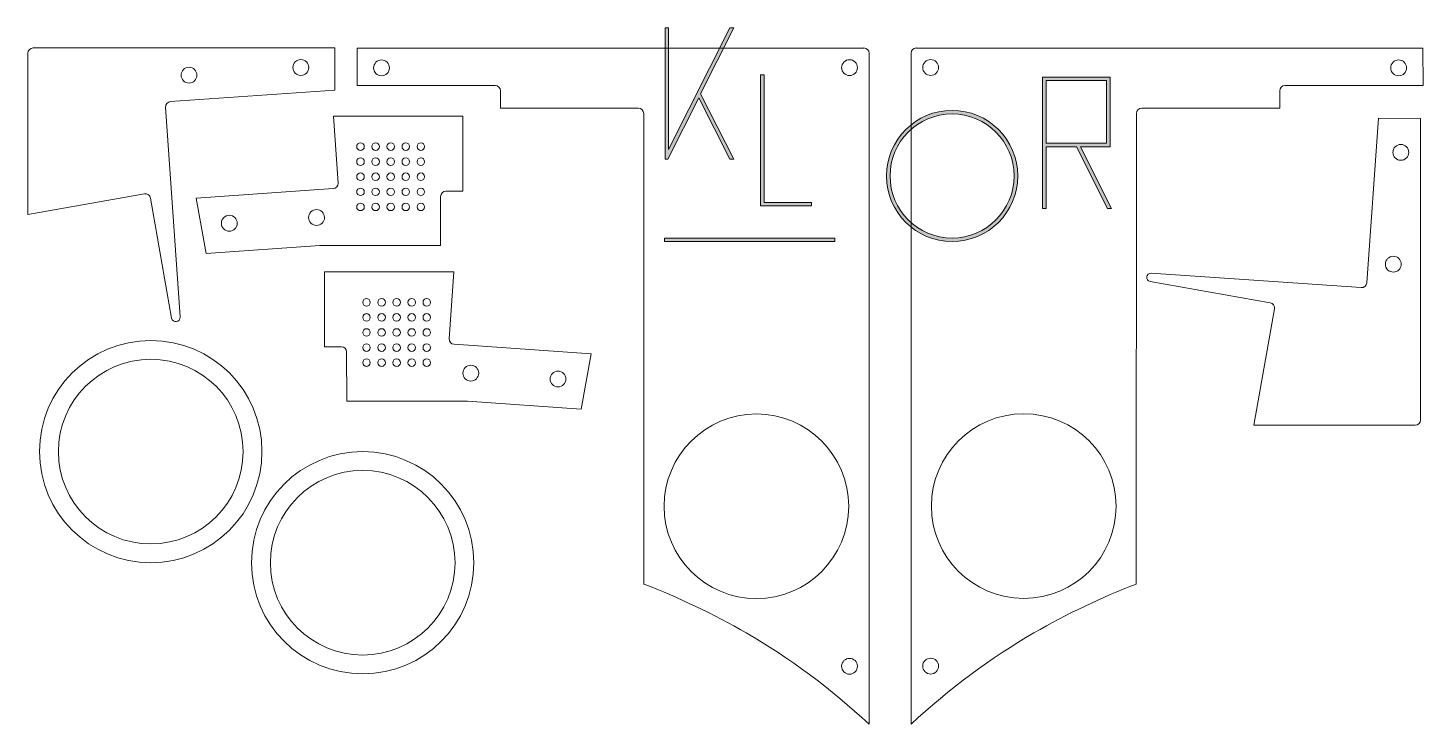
# Model space of a CAD drawing. Header units: millimetres. Extents: x 0 to 185, y 0 to 92.
import ezdxf

# ---------------------------------------------------------------- set-up
doc = ezdxf.new("R2010")
doc.units = ezdxf.units.MM
doc.header["$MEASUREMENT"] = 0
doc.layers.add('Ebene 1', color=7, linetype='Continuous', lineweight=0)

# ---------------------------------------------------------------- blocks, each defined once
blk = doc.blocks.new('Block_0')
at = {"layer": 'Ebene 1', "color": 5, "lineweight": 9, "true_color": 0x0000ff}
for points, knots in [([(0.75, 89.83), (0.37, 89.83), (0.05, 89.52), (0.05, 89.13), (0.05, 89.13), (0.05, 67.74), (0.05, 67.74), (0.05, 67.74), (15.51, 70.46), (15.51, 70.46), (15.89, 70.53), (16.25, 70.28), (16.32, 69.9), (16.32, 69.9), (19.11, 53.99), (19.11, 53.99), (19.23, 53.28), (20.29, 53.4), (20.24, 54.13), (20.24, 54.13), (18.32, 81.96), (18.32, 81.96), (18.29, 82.35), (18.58, 82.68), (18.96, 82.71), (18.96, 82.71), (40.77, 84.23), (40.77, 84.23), (40.77, 84.23), (40.76, 89.83), (40.76, 89.83), (40.76, 89.83), (0.75, 89.83), (0.75, 89.83)], [0, 0, 0, 0, 1, 1, 1, 2, 2, 2, 3, 3, 3, 4, 4, 4, 5, 5, 5, 6, 6, 6, 7, 7, 7, 8, 8, 8, 9, 9, 9, 10, 10, 10, 11, 11, 11, 11]), ([(110.93, 89.82), (110.93, 89.82), (43.72, 89.82), (43.72, 89.82), (43.72, 89.82), (43.71, 84.85), (43.71, 84.85), (43.71, 84.85), (62.03, 84.85), (62.03, 84.85), (62.42, 84.85), (62.73, 84.54), (62.73, 84.15), (62.73, 84.15), (62.73, 81.84), (62.73, 81.84), (62.73, 81.84), (81.03, 81.84), (81.03, 81.84), (81.41, 81.84), (81.73, 81.53), (81.73, 81.14), (81.73, 81.14), (81.76, 18.7), (81.76, 18.7), (86.36, 16.92), (90.95, 14.73), (95.33, 12.21), (100.98, 8.95), (106.56, 4.8), (111.63, 0.11), (111.63, 0.11), (111.63, 0.18), (111.63, 0.18), (111.63, 0.18), (111.63, 0.18), (111.63, 0.18), (111.63, 0.18), (111.63, 15.06), (111.63, 15.06), (111.63, 15.06), (111.63, 15.06), (111.63, 15.06), (111.63, 15.06), (111.63, 89.13), (111.63, 89.13), (111.63, 89.51), (111.32, 89.83), (110.93, 89.83), (110.93, 89.83), (110.93, 89.83), (110.93, 89.83), (110.93, 89.83), (110.93, 89.82), (110.93, 89.82)], [0, 0, 0, 0, 1, 1, 1, 2, 2, 2, 3, 3, 3, 4, 4, 4, 5, 5, 5, 6, 6, 6, 7, 7, 7, 8, 8, 8, 9, 9, 9, 10, 10, 10, 11, 11, 11, 12, 12, 12, 13, 13, 13, 14, 14, 14, 15, 15, 15, 16, 16, 16, 17, 17, 17, 18, 18, 18, 18]), ([(117.87, 89.83), (117.49, 89.83), (117.18, 89.51), (117.18, 89.13), (117.18, 89.13), (117.18, 15.06), (117.18, 15.06), (117.18, 15.06), (117.18, 15.06), (117.18, 15.06), (117.18, 15.06), (117.18, 0.18), (117.18, 0.18), (117.18, 0.18), (117.18, 0.18), (117.18, 0.18), (117.18, 0.18), (117.18, 0.11), (117.18, 0.11), (122.25, 4.8), (127.83, 8.95), (133.48, 12.21), (137.86, 14.73), (142.44, 16.92), (147.05, 18.7), (147.05, 18.7), (147.08, 81.14), (147.08, 81.14), (147.08, 81.53), (147.39, 81.84), (147.78, 81.84), (147.78, 81.84), (166.08, 81.84), (166.08, 81.84), (166.08, 81.84), (166.08, 84.15), (166.08, 84.15), (166.08, 84.54), (166.39, 84.85), (166.78, 84.85), (166.78, 84.85), (185.1, 84.85), (185.1, 84.85), (185.1, 84.85), (185.08, 89.82), (185.08, 89.82), (185.08, 89.82), (117.87, 89.82), (117.87, 89.82), (117.87, 89.82), (117.87, 89.83), (117.87, 89.83)], [0, 0, 0, 0, 1, 1, 1, 2, 2, 2, 3, 3, 3, 4, 4, 4, 5, 5, 5, 6, 6, 6, 7, 7, 7, 8, 8, 8, 9, 9, 9, 10, 10, 10, 11, 11, 11, 12, 12, 12, 13, 13, 13, 14, 14, 14, 15, 15, 15, 16, 16, 16, 17, 17, 17, 17]), ([(20.37, 86.22), (20.37, 86.8), (20.83, 87.27), (21.42, 87.27), (22, 87.27), (22.47, 86.8), (22.47, 86.22), (22.47, 85.64), (21.99, 85.17), (21.42, 85.17), (20.84, 85.17), (20.37, 85.64), (20.37, 86.22)], [0, 0, 0, 0, 1, 1, 1, 2, 2, 2, 3, 3, 3, 4, 4, 4, 4]), ([(35.21, 87.23), (35.21, 87.81), (35.67, 88.28), (36.26, 88.28), (36.84, 88.28), (37.31, 87.81), (37.31, 87.23), (37.31, 86.64), (36.84, 86.18), (36.26, 86.18), (35.68, 86.18), (35.21, 86.64), (35.21, 87.23)], [0, 0, 0, 0, 1, 1, 1, 2, 2, 2, 3, 3, 3, 4, 4, 4, 4]), ([(45.91, 87.18), (45.91, 87.77), (46.38, 88.24), (46.96, 88.24), (47.54, 88.24), (48.01, 87.77), (48.01, 87.18), (48.01, 86.6), (47.54, 86.13), (46.96, 86.13), (46.38, 86.13), (45.91, 86.6), (45.91, 87.18)], [0, 0, 0, 0, 1, 1, 1, 2, 2, 2, 3, 3, 3, 4, 4, 4, 4]), ([(110.08, 87.22), (110.08, 86.63), (109.61, 86.17), (109.03, 86.17), (108.45, 86.17), (107.98, 86.63), (107.98, 87.22), (107.98, 87.8), (108.45, 88.27), (109.03, 88.27), (109.61, 88.27), (110.08, 87.8), (110.08, 87.22)], [0, 0, 0, 0, 1, 1, 1, 2, 2, 2, 3, 3, 3, 4, 4, 4, 4]), ([(119.78, 88.29), (120.36, 88.29), (120.83, 87.82), (120.83, 87.24), (120.83, 86.66), (120.36, 86.19), (119.78, 86.19), (119.2, 86.19), (118.73, 86.66), (118.73, 87.24), (118.73, 87.82), (119.2, 88.29), (119.78, 88.29)], [0, 0, 0, 0, 1, 1, 1, 2, 2, 2, 3, 3, 3, 4, 4, 4, 4]), ([(181.85, 86.13), (181.27, 86.13), (180.8, 86.6), (180.8, 87.18), (180.8, 87.77), (181.27, 88.24), (181.85, 88.24), (182.43, 88.24), (182.9, 87.77), (182.9, 87.18), (182.9, 86.6), (182.43, 86.13), (181.85, 86.13)], [0, 0, 0, 0, 1, 1, 1, 2, 2, 2, 3, 3, 3, 4, 4, 4, 4]), ([(41.21, 71.9), (41.23, 71.52), (40.94, 71.18), (40.56, 71.16), (40.56, 71.16), (22.36, 69.88), (22.36, 69.88), (22.36, 69.88), (23.69, 62.57), (23.69, 62.57), (23.69, 62.57), (38.78, 63.62), (38.78, 63.62), (38.78, 63.62), (54.76, 63.62), (54.76, 63.62), (54.76, 63.62), (54.79, 70.13), (54.79, 70.13), (54.79, 70.51), (55.1, 70.83), (55.49, 70.83), (55.49, 70.83), (57.74, 70.83), (57.74, 70.83), (57.74, 70.83), (57.74, 80.77), (57.74, 80.77), (57.74, 80.77), (40.58, 80.77), (40.58, 80.77), (40.58, 80.77), (41.2, 71.9), (41.2, 71.9), (41.2, 71.9), (41.2, 71.9), (41.2, 71.9), (41.2, 71.9), (41.21, 71.9), (41.21, 71.9)], [0, 0, 0, 0, 1, 1, 1, 2, 2, 2, 3, 3, 3, 4, 4, 4, 5, 5, 5, 6, 6, 6, 7, 7, 7, 8, 8, 8, 9, 9, 9, 10, 10, 10, 11, 11, 11, 12, 12, 12, 13, 13, 13, 13]), ([(184.75, 40.47), (184.75, 40.47), (184.75, 80.47), (184.75, 80.47), (184.75, 80.47), (179.16, 80.49), (179.16, 80.49), (179.16, 80.49), (177.63, 58.68), (177.63, 58.68), (177.6, 58.29), (177.27, 58), (176.88, 58.03), (176.88, 58.03), (149.05, 59.95), (149.05, 59.95), (148.33, 60), (148.2, 58.95), (148.91, 58.82), (148.91, 58.82), (164.82, 56.03), (164.82, 56.03), (165.2, 55.97), (165.46, 55.6), (165.39, 55.22), (165.39, 55.22), (162.66, 39.77), (162.66, 39.77), (162.66, 39.77), (184.05, 39.77), (184.05, 39.77), (184.44, 39.77), (184.75, 40.08), (184.75, 40.47), (184.75, 40.47), (184.75, 40.47), (184.75, 40.47), (184.75, 40.47), (184.75, 40.47), (184.75, 40.47)], [0, 0, 0, 0, 1, 1, 1, 2, 2, 2, 3, 3, 3, 4, 4, 4, 5, 5, 5, 6, 6, 6, 7, 7, 7, 8, 8, 8, 9, 9, 9, 10, 10, 10, 11, 11, 11, 12, 12, 12, 13, 13, 13, 13]), ([(43.66, 76.74), (43.66, 77.02), (43.89, 77.24), (44.17, 77.24), (44.44, 77.24), (44.67, 77.02), (44.67, 76.74), (44.67, 76.46), (44.44, 76.24), (44.17, 76.24), (43.89, 76.24), (43.66, 76.46), (43.66, 76.74)], [0, 0, 0, 0, 1, 1, 1, 2, 2, 2, 3, 3, 3, 4, 4, 4, 4]), ([(45.67, 76.74), (45.67, 77.02), (45.89, 77.24), (46.17, 77.24), (46.44, 77.24), (46.67, 77.02), (46.67, 76.74), (46.67, 76.46), (46.44, 76.24), (46.17, 76.24), (45.89, 76.24), (45.67, 76.46), (45.67, 76.74)], [0, 0, 0, 0, 1, 1, 1, 2, 2, 2, 3, 3, 3, 4, 4, 4, 4]), ([(47.67, 76.74), (47.67, 77.02), (47.89, 77.24), (48.17, 77.24), (48.44, 77.24), (48.67, 77.02), (48.67, 76.74), (48.67, 76.46), (48.44, 76.24), (48.17, 76.24), (47.89, 76.24), (47.67, 76.46), (47.67, 76.74)], [0, 0, 0, 0, 1, 1, 1, 2, 2, 2, 3, 3, 3, 4, 4, 4, 4]), ([(49.67, 76.74), (49.67, 77.02), (49.89, 77.24), (50.17, 77.24), (50.44, 77.24), (50.67, 77.02), (50.67, 76.74), (50.67, 76.46), (50.44, 76.24), (50.17, 76.24), (49.89, 76.24), (49.67, 76.46), (49.67, 76.74)], [0, 0, 0, 0, 1, 1, 1, 2, 2, 2, 3, 3, 3, 4, 4, 4, 4]), ([(51.67, 76.74), (51.67, 77.02), (51.89, 77.24), (52.17, 77.24), (52.45, 77.24), (52.67, 77.02), (52.67, 76.74), (52.67, 76.46), (52.44, 76.24), (52.17, 76.24), (51.89, 76.24), (51.67, 76.46), (51.67, 76.74)], [0, 0, 0, 0, 1, 1, 1, 2, 2, 2, 3, 3, 3, 4, 4, 4, 4]), ([(181.1, 75.97), (181.1, 76.55), (181.57, 77.03), (182.15, 77.03), (182.73, 77.03), (183.2, 76.56), (183.2, 75.97), (183.2, 75.39), (182.73, 74.92), (182.15, 74.92), (181.57, 74.92), (181.1, 75.39), (181.1, 75.97)], [0, 0, 0, 0, 1, 1, 1, 2, 2, 2, 3, 3, 3, 4, 4, 4, 4]), ([(43.66, 74.74), (43.66, 75.02), (43.89, 75.24), (44.17, 75.24), (44.44, 75.24), (44.67, 75.02), (44.67, 74.74), (44.67, 74.46), (44.44, 74.24), (44.17, 74.24), (43.89, 74.24), (43.66, 74.46), (43.66, 74.74)], [0, 0, 0, 0, 1, 1, 1, 2, 2, 2, 3, 3, 3, 4, 4, 4, 4]), ([(45.67, 74.74), (45.67, 75.02), (45.89, 75.24), (46.17, 75.24), (46.44, 75.24), (46.67, 75.02), (46.67, 74.74), (46.67, 74.46), (46.44, 74.24), (46.17, 74.24), (45.89, 74.24), (45.67, 74.46), (45.67, 74.74)], [0, 0, 0, 0, 1, 1, 1, 2, 2, 2, 3, 3, 3, 4, 4, 4, 4]), ([(47.67, 74.74), (47.67, 75.02), (47.89, 75.24), (48.17, 75.24), (48.44, 75.24), (48.67, 75.02), (48.67, 74.74), (48.67, 74.46), (48.44, 74.24), (48.17, 74.24), (47.89, 74.24), (47.67, 74.46), (47.67, 74.74)], [0, 0, 0, 0, 1, 1, 1, 2, 2, 2, 3, 3, 3, 4, 4, 4, 4]), ([(49.67, 74.74), (49.67, 75.02), (49.89, 75.24), (50.17, 75.24), (50.44, 75.24), (50.67, 75.02), (50.67, 74.74), (50.67, 74.46), (50.44, 74.24), (50.17, 74.24), (49.89, 74.24), (49.67, 74.46), (49.67, 74.74)], [0, 0, 0, 0, 1, 1, 1, 2, 2, 2, 3, 3, 3, 4, 4, 4, 4]), ([(51.67, 74.74), (51.67, 75.02), (51.89, 75.24), (52.17, 75.24), (52.45, 75.24), (52.67, 75.02), (52.67, 74.74), (52.67, 74.46), (52.44, 74.24), (52.17, 74.24), (51.89, 74.24), (51.67, 74.46), (51.67, 74.74)], [0, 0, 0, 0, 1, 1, 1, 2, 2, 2, 3, 3, 3, 4, 4, 4, 4]), ([(43.66, 72.74), (43.66, 73.02), (43.89, 73.24), (44.17, 73.24), (44.44, 73.24), (44.67, 73.02), (44.67, 72.74), (44.67, 72.46), (44.44, 72.24), (44.17, 72.24), (43.89, 72.24), (43.66, 72.46), (43.66, 72.74)], [0, 0, 0, 0, 1, 1, 1, 2, 2, 2, 3, 3, 3, 4, 4, 4, 4]), ([(45.67, 72.74), (45.67, 73.02), (45.89, 73.24), (46.17, 73.24), (46.44, 73.24), (46.67, 73.02), (46.67, 72.74), (46.67, 72.46), (46.44, 72.24), (46.17, 72.24), (45.89, 72.24), (45.67, 72.46), (45.67, 72.74)], [0, 0, 0, 0, 1, 1, 1, 2, 2, 2, 3, 3, 3, 4, 4, 4, 4]), ([(47.67, 72.74), (47.67, 73.02), (47.89, 73.24), (48.17, 73.24), (48.44, 73.24), (48.67, 73.02), (48.67, 72.74), (48.67, 72.46), (48.44, 72.24), (48.17, 72.24), (47.89, 72.24), (47.67, 72.46), (47.67, 72.74)], [0, 0, 0, 0, 1, 1, 1, 2, 2, 2, 3, 3, 3, 4, 4, 4, 4]), ([(49.67, 72.74), (49.67, 73.02), (49.89, 73.24), (50.17, 73.24), (50.44, 73.24), (50.67, 73.02), (50.67, 72.74), (50.67, 72.46), (50.44, 72.24), (50.17, 72.24), (49.89, 72.24), (49.67, 72.46), (49.67, 72.74)], [0, 0, 0, 0, 1, 1, 1, 2, 2, 2, 3, 3, 3, 4, 4, 4, 4]), ([(51.67, 72.74), (51.67, 73.02), (51.89, 73.24), (52.17, 73.24), (52.45, 73.24), (52.67, 73.02), (52.67, 72.74), (52.67, 72.46), (52.44, 72.24), (52.17, 72.24), (51.89, 72.24), (51.67, 72.46), (51.67, 72.74)], [0, 0, 0, 0, 1, 1, 1, 2, 2, 2, 3, 3, 3, 4, 4, 4, 4]), ([(43.66, 70.74), (43.66, 71.02), (43.89, 71.24), (44.17, 71.24), (44.44, 71.24), (44.67, 71.02), (44.67, 70.74), (44.67, 70.46), (44.44, 70.24), (44.17, 70.24), (43.89, 70.24), (43.66, 70.46), (43.66, 70.74)], [0, 0, 0, 0, 1, 1, 1, 2, 2, 2, 3, 3, 3, 4, 4, 4, 4]), ([(45.67, 70.74), (45.67, 71.02), (45.89, 71.24), (46.17, 71.24), (46.44, 71.24), (46.67, 71.02), (46.67, 70.74), (46.67, 70.46), (46.44, 70.24), (46.17, 70.24), (45.89, 70.24), (45.67, 70.46), (45.67, 70.74)], [0, 0, 0, 0, 1, 1, 1, 2, 2, 2, 3, 3, 3, 4, 4, 4, 4]), ([(47.67, 70.74), (47.67, 71.02), (47.89, 71.24), (48.17, 71.24), (48.44, 71.24), (48.67, 71.02), (48.67, 70.74), (48.67, 70.46), (48.44, 70.24), (48.17, 70.24), (47.89, 70.24), (47.67, 70.46), (47.67, 70.74)], [0, 0, 0, 0, 1, 1, 1, 2, 2, 2, 3, 3, 3, 4, 4, 4, 4]), ([(49.67, 70.74), (49.67, 71.02), (49.89, 71.24), (50.17, 71.24), (50.44, 71.24), (50.67, 71.02), (50.67, 70.74), (50.67, 70.46), (50.44, 70.24), (50.17, 70.24), (49.89, 70.24), (49.67, 70.46), (49.67, 70.74)], [0, 0, 0, 0, 1, 1, 1, 2, 2, 2, 3, 3, 3, 4, 4, 4, 4]), ([(51.67, 70.74), (51.67, 71.02), (51.89, 71.24), (52.17, 71.24), (52.45, 71.24), (52.67, 71.02), (52.67, 70.74), (52.67, 70.46), (52.44, 70.24), (52.17, 70.24), (51.89, 70.24), (51.67, 70.46), (51.67, 70.74)], [0, 0, 0, 0, 1, 1, 1, 2, 2, 2, 3, 3, 3, 4, 4, 4, 4]), ([(43.66, 68.74), (43.66, 69.02), (43.89, 69.24), (44.17, 69.24), (44.44, 69.24), (44.67, 69.02), (44.67, 68.74), (44.67, 68.46), (44.44, 68.24), (44.17, 68.24), (43.89, 68.24), (43.66, 68.46), (43.66, 68.74)], [0, 0, 0, 0, 1, 1, 1, 2, 2, 2, 3, 3, 3, 4, 4, 4, 4]), ([(45.67, 68.74), (45.67, 69.02), (45.89, 69.24), (46.17, 69.24), (46.44, 69.24), (46.67, 69.02), (46.67, 68.74), (46.67, 68.46), (46.44, 68.24), (46.17, 68.24), (45.89, 68.24), (45.67, 68.46), (45.67, 68.74)], [0, 0, 0, 0, 1, 1, 1, 2, 2, 2, 3, 3, 3, 4, 4, 4, 4]), ([(47.67, 68.74), (47.67, 69.02), (47.89, 69.24), (48.17, 69.24), (48.44, 69.24), (48.67, 69.02), (48.67, 68.74), (48.67, 68.46), (48.44, 68.24), (48.17, 68.24), (47.89, 68.24), (47.67, 68.46), (47.67, 68.74)], [0, 0, 0, 0, 1, 1, 1, 2, 2, 2, 3, 3, 3, 4, 4, 4, 4]), ([(49.67, 68.74), (49.67, 69.02), (49.89, 69.24), (50.17, 69.24), (50.44, 69.24), (50.67, 69.02), (50.67, 68.74), (50.67, 68.46), (50.44, 68.24), (50.17, 68.24), (49.89, 68.24), (49.67, 68.46), (49.67, 68.74)], [0, 0, 0, 0, 1, 1, 1, 2, 2, 2, 3, 3, 3, 4, 4, 4, 4]), ([(51.67, 68.74), (51.67, 69.02), (51.89, 69.24), (52.17, 69.24), (52.45, 69.24), (52.67, 69.02), (52.67, 68.74), (52.67, 68.46), (52.44, 68.24), (52.17, 68.24), (51.89, 68.24), (51.67, 68.46), (51.67, 68.74)], [0, 0, 0, 0, 1, 1, 1, 2, 2, 2, 3, 3, 3, 4, 4, 4, 4]), ([(27.81, 66.57), (27.81, 65.98), (27.34, 65.51), (26.76, 65.51), (26.18, 65.51), (25.71, 65.98), (25.71, 66.57), (25.71, 67.15), (26.18, 67.62), (26.76, 67.62), (27.34, 67.62), (27.81, 67.15), (27.81, 66.57)], [0, 0, 0, 0, 1, 1, 1, 2, 2, 2, 3, 3, 3, 4, 4, 4, 4]), ([(39.39, 67.34), (39.39, 66.76), (38.92, 66.29), (38.33, 66.29), (37.75, 66.29), (37.28, 66.76), (37.28, 67.34), (37.28, 67.92), (37.76, 68.39), (38.33, 68.39), (38.91, 68.39), (39.39, 67.92), (39.39, 67.34)], [0, 0, 0, 0, 1, 1, 1, 2, 2, 2, 3, 3, 3, 4, 4, 4, 4]), ([(180.09, 61.13), (180.09, 61.71), (180.56, 62.18), (181.14, 62.18), (181.72, 62.18), (182.19, 61.72), (182.19, 61.13), (182.19, 60.55), (181.72, 60.08), (181.14, 60.08), (180.56, 60.08), (180.09, 60.55), (180.09, 61.13), (180.09, 61.13), (180.09, 61.13), (180.09, 61.13)], [0, 0, 0, 0, 1, 1, 1, 2, 2, 2, 3, 3, 3, 4, 4, 4, 5, 5, 5, 5]), ([(55.92, 51.25), (55.92, 51.25), (56.54, 60.13), (56.54, 60.13), (56.54, 60.13), (39.39, 60.13), (39.39, 60.13), (39.39, 60.13), (39.39, 50.18), (39.39, 50.18), (39.39, 50.18), (41.63, 50.18), (41.63, 50.18), (42.02, 50.18), (42.33, 49.87), (42.33, 49.48), (42.33, 49.48), (42.36, 42.98), (42.36, 42.98), (42.36, 42.98), (58.34, 42.98), (58.34, 42.98), (58.34, 42.98), (73.43, 41.92), (73.43, 41.92), (73.43, 41.92), (74.76, 49.23), (74.76, 49.23), (74.76, 49.23), (56.57, 50.51), (56.57, 50.51), (56.18, 50.54), (55.89, 50.87), (55.92, 51.26), (55.92, 51.26), (55.92, 51.26), (55.92, 51.26), (55.92, 51.26), (55.92, 51.25), (55.92, 51.25)], [0, 0, 0, 0, 1, 1, 1, 2, 2, 2, 3, 3, 3, 4, 4, 4, 5, 5, 5, 6, 6, 6, 7, 7, 7, 8, 8, 8, 9, 9, 9, 10, 10, 10, 11, 11, 11, 12, 12, 12, 13, 13, 13, 13]), ([(44.96, 55.57), (44.68, 55.57), (44.46, 55.8), (44.46, 56.07), (44.46, 56.35), (44.68, 56.58), (44.96, 56.58), (45.23, 56.58), (45.46, 56.35), (45.46, 56.07), (45.46, 55.8), (45.23, 55.57), (44.96, 55.57)], [0, 0, 0, 0, 1, 1, 1, 2, 2, 2, 3, 3, 3, 4, 4, 4, 4]), ([(46.96, 55.57), (46.68, 55.57), (46.46, 55.8), (46.46, 56.07), (46.46, 56.35), (46.68, 56.58), (46.96, 56.58), (47.23, 56.58), (47.46, 56.35), (47.46, 56.07), (47.46, 55.8), (47.23, 55.57), (46.96, 55.57)], [0, 0, 0, 0, 1, 1, 1, 2, 2, 2, 3, 3, 3, 4, 4, 4, 4]), ([(48.96, 55.57), (48.68, 55.57), (48.46, 55.8), (48.46, 56.07), (48.46, 56.35), (48.68, 56.58), (48.96, 56.58), (49.23, 56.58), (49.46, 56.35), (49.46, 56.07), (49.46, 55.8), (49.23, 55.57), (48.96, 55.57)], [0, 0, 0, 0, 1, 1, 1, 2, 2, 2, 3, 3, 3, 4, 4, 4, 4]), ([(50.96, 55.57), (50.68, 55.57), (50.46, 55.8), (50.46, 56.07), (50.46, 56.35), (50.68, 56.58), (50.96, 56.58), (51.24, 56.58), (51.46, 56.35), (51.46, 56.07), (51.46, 55.8), (51.24, 55.57), (50.96, 55.57)], [0, 0, 0, 0, 1, 1, 1, 2, 2, 2, 3, 3, 3, 4, 4, 4, 4]), ([(52.96, 55.57), (52.68, 55.57), (52.46, 55.8), (52.46, 56.07), (52.46, 56.35), (52.68, 56.58), (52.96, 56.58), (53.24, 56.58), (53.46, 56.35), (53.46, 56.07), (53.46, 55.8), (53.24, 55.57), (52.96, 55.57)], [0, 0, 0, 0, 1, 1, 1, 2, 2, 2, 3, 3, 3, 4, 4, 4, 4]), ([(44.96, 53.57), (44.68, 53.57), (44.46, 53.8), (44.46, 54.07), (44.46, 54.35), (44.68, 54.58), (44.96, 54.58), (45.23, 54.58), (45.46, 54.35), (45.46, 54.07), (45.46, 53.8), (45.23, 53.57), (44.96, 53.57)], [0, 0, 0, 0, 1, 1, 1, 2, 2, 2, 3, 3, 3, 4, 4, 4, 4]), ([(46.96, 53.57), (46.68, 53.57), (46.46, 53.8), (46.46, 54.07), (46.46, 54.35), (46.68, 54.58), (46.96, 54.58), (47.23, 54.58), (47.46, 54.35), (47.46, 54.07), (47.46, 53.8), (47.23, 53.57), (46.96, 53.57)], [0, 0, 0, 0, 1, 1, 1, 2, 2, 2, 3, 3, 3, 4, 4, 4, 4]), ([(48.96, 53.57), (48.68, 53.57), (48.46, 53.8), (48.46, 54.07), (48.46, 54.35), (48.68, 54.58), (48.96, 54.58), (49.23, 54.58), (49.46, 54.35), (49.46, 54.07), (49.46, 53.8), (49.23, 53.57), (48.96, 53.57)], [0, 0, 0, 0, 1, 1, 1, 2, 2, 2, 3, 3, 3, 4, 4, 4, 4]), ([(50.96, 53.57), (50.68, 53.57), (50.46, 53.8), (50.46, 54.07), (50.46, 54.35), (50.68, 54.58), (50.96, 54.58), (51.24, 54.58), (51.46, 54.35), (51.46, 54.07), (51.46, 53.8), (51.24, 53.57), (50.96, 53.57)], [0, 0, 0, 0, 1, 1, 1, 2, 2, 2, 3, 3, 3, 4, 4, 4, 4]), ([(52.96, 53.57), (52.68, 53.57), (52.46, 53.8), (52.46, 54.07), (52.46, 54.35), (52.68, 54.58), (52.96, 54.58), (53.24, 54.58), (53.46, 54.35), (53.46, 54.07), (53.46, 53.8), (53.24, 53.57), (52.96, 53.57)], [0, 0, 0, 0, 1, 1, 1, 2, 2, 2, 3, 3, 3, 4, 4, 4, 4]), ([(44.96, 51.57), (44.68, 51.57), (44.46, 51.8), (44.46, 52.07), (44.46, 52.35), (44.68, 52.58), (44.96, 52.58), (45.23, 52.58), (45.46, 52.35), (45.46, 52.07), (45.46, 51.8), (45.23, 51.57), (44.96, 51.57)], [0, 0, 0, 0, 1, 1, 1, 2, 2, 2, 3, 3, 3, 4, 4, 4, 4]), ([(46.96, 51.57), (46.68, 51.57), (46.46, 51.8), (46.46, 52.07), (46.46, 52.35), (46.68, 52.58), (46.96, 52.58), (47.23, 52.58), (47.46, 52.35), (47.46, 52.07), (47.46, 51.8), (47.23, 51.57), (46.96, 51.57)], [0, 0, 0, 0, 1, 1, 1, 2, 2, 2, 3, 3, 3, 4, 4, 4, 4]), ([(48.96, 51.57), (48.68, 51.57), (48.46, 51.8), (48.46, 52.07), (48.46, 52.35), (48.68, 52.58), (48.96, 52.58), (49.23, 52.58), (49.46, 52.35), (49.46, 52.07), (49.46, 51.8), (49.23, 51.57), (48.96, 51.57)], [0, 0, 0, 0, 1, 1, 1, 2, 2, 2, 3, 3, 3, 4, 4, 4, 4]), ([(50.96, 51.57), (50.68, 51.57), (50.46, 51.8), (50.46, 52.07), (50.46, 52.35), (50.68, 52.58), (50.96, 52.58), (51.24, 52.58), (51.46, 52.35), (51.46, 52.07), (51.46, 51.8), (51.24, 51.57), (50.96, 51.57)], [0, 0, 0, 0, 1, 1, 1, 2, 2, 2, 3, 3, 3, 4, 4, 4, 4]), ([(52.96, 51.57), (52.68, 51.57), (52.46, 51.8), (52.46, 52.07), (52.46, 52.35), (52.68, 52.58), (52.96, 52.58), (53.24, 52.58), (53.46, 52.35), (53.46, 52.07), (53.46, 51.8), (53.24, 51.57), (52.96, 51.57)], [0, 0, 0, 0, 1, 1, 1, 2, 2, 2, 3, 3, 3, 4, 4, 4, 4]), ([(1.6, 36.27), (1.6, 28.13), (8.21, 21.53), (16.35, 21.53), (24.5, 21.53), (31.1, 28.13), (31.1, 36.27), (31.1, 44.42), (24.5, 51.02), (16.35, 51.02), (8.21, 51.02), (1.6, 44.42), (1.6, 36.27), (1.6, 36.27), (1.6, 36.27), (1.6, 36.27)], [0, 0, 0, 0, 1, 1, 1, 2, 2, 2, 3, 3, 3, 4, 4, 4, 5, 5, 5, 5]), ([(44.96, 49.57), (44.68, 49.57), (44.46, 49.8), (44.46, 50.07), (44.46, 50.35), (44.68, 50.58), (44.96, 50.58), (45.23, 50.58), (45.46, 50.35), (45.46, 50.07), (45.46, 49.8), (45.23, 49.57), (44.96, 49.57)], [0, 0, 0, 0, 1, 1, 1, 2, 2, 2, 3, 3, 3, 4, 4, 4, 4]), ([(46.96, 49.57), (46.68, 49.57), (46.46, 49.8), (46.46, 50.07), (46.46, 50.35), (46.68, 50.58), (46.96, 50.58), (47.23, 50.58), (47.46, 50.35), (47.46, 50.07), (47.46, 49.8), (47.23, 49.57), (46.96, 49.57)], [0, 0, 0, 0, 1, 1, 1, 2, 2, 2, 3, 3, 3, 4, 4, 4, 4]), ([(48.96, 49.57), (48.68, 49.57), (48.46, 49.8), (48.46, 50.07), (48.46, 50.35), (48.68, 50.58), (48.96, 50.58), (49.23, 50.58), (49.46, 50.35), (49.46, 50.07), (49.46, 49.8), (49.23, 49.57), (48.96, 49.57)], [0, 0, 0, 0, 1, 1, 1, 2, 2, 2, 3, 3, 3, 4, 4, 4, 4]), ([(50.96, 49.57), (50.68, 49.57), (50.46, 49.8), (50.46, 50.07), (50.46, 50.35), (50.68, 50.58), (50.96, 50.58), (51.24, 50.58), (51.46, 50.35), (51.46, 50.07), (51.46, 49.8), (51.24, 49.57), (50.96, 49.57)], [0, 0, 0, 0, 1, 1, 1, 2, 2, 2, 3, 3, 3, 4, 4, 4, 4]), ([(52.96, 49.57), (52.68, 49.57), (52.46, 49.8), (52.46, 50.07), (52.46, 50.35), (52.68, 50.58), (52.96, 50.58), (53.24, 50.58), (53.46, 50.35), (53.46, 50.07), (53.46, 49.8), (53.24, 49.57), (52.96, 49.57)], [0, 0, 0, 0, 1, 1, 1, 2, 2, 2, 3, 3, 3, 4, 4, 4, 4]), ([(4.1, 36.27), (4.1, 43.04), (9.59, 48.52), (16.35, 48.52), (23.11, 48.52), (28.6, 43.04), (28.6, 36.27), (28.6, 29.51), (23.12, 24.03), (16.35, 24.03), (9.58, 24.03), (4.1, 29.51), (4.1, 36.27), (4.1, 36.27), (4.1, 36.27), (4.1, 36.27)], [0, 0, 0, 0, 1, 1, 1, 2, 2, 2, 3, 3, 3, 4, 4, 4, 5, 5, 5, 5]), ([(44.96, 47.57), (44.68, 47.57), (44.46, 47.8), (44.46, 48.07), (44.46, 48.35), (44.68, 48.57), (44.96, 48.57), (45.23, 48.57), (45.46, 48.35), (45.46, 48.07), (45.46, 47.8), (45.23, 47.57), (44.96, 47.57)], [0, 0, 0, 0, 1, 1, 1, 2, 2, 2, 3, 3, 3, 4, 4, 4, 4]), ([(46.96, 47.57), (46.68, 47.57), (46.46, 47.8), (46.46, 48.07), (46.46, 48.35), (46.68, 48.57), (46.96, 48.57), (47.23, 48.57), (47.46, 48.35), (47.46, 48.07), (47.46, 47.8), (47.23, 47.57), (46.96, 47.57)], [0, 0, 0, 0, 1, 1, 1, 2, 2, 2, 3, 3, 3, 4, 4, 4, 4]), ([(48.96, 47.57), (48.68, 47.57), (48.46, 47.8), (48.46, 48.07), (48.46, 48.35), (48.68, 48.57), (48.96, 48.57), (49.23, 48.57), (49.46, 48.35), (49.46, 48.07), (49.46, 47.8), (49.23, 47.57), (48.96, 47.57)], [0, 0, 0, 0, 1, 1, 1, 2, 2, 2, 3, 3, 3, 4, 4, 4, 4]), ([(50.96, 47.57), (50.68, 47.57), (50.46, 47.8), (50.46, 48.07), (50.46, 48.35), (50.68, 48.57), (50.96, 48.57), (51.24, 48.57), (51.46, 48.35), (51.46, 48.07), (51.46, 47.8), (51.24, 47.57), (50.96, 47.57)], [0, 0, 0, 0, 1, 1, 1, 2, 2, 2, 3, 3, 3, 4, 4, 4, 4]), ([(52.96, 47.57), (52.68, 47.57), (52.46, 47.8), (52.46, 48.07), (52.46, 48.35), (52.68, 48.57), (52.96, 48.57), (53.24, 48.57), (53.46, 48.35), (53.46, 48.07), (53.46, 47.8), (53.24, 47.57), (52.96, 47.57)], [0, 0, 0, 0, 1, 1, 1, 2, 2, 2, 3, 3, 3, 4, 4, 4, 4]), ([(58.79, 47.72), (59.37, 47.72), (59.84, 47.25), (59.84, 46.67), (59.84, 46.09), (59.37, 45.62), (58.79, 45.62), (58.21, 45.62), (57.74, 46.09), (57.74, 46.67), (57.74, 47.25), (58.21, 47.72), (58.79, 47.72)], [0, 0, 0, 0, 1, 1, 1, 2, 2, 2, 3, 3, 3, 4, 4, 4, 4]), ([(70.36, 46.95), (70.94, 46.95), (71.41, 46.48), (71.41, 45.9), (71.41, 45.32), (70.94, 44.85), (70.36, 44.85), (69.78, 44.85), (69.31, 45.32), (69.31, 45.9), (69.31, 46.48), (69.78, 46.95), (70.36, 46.95)], [0, 0, 0, 0, 1, 1, 1, 2, 2, 2, 3, 3, 3, 4, 4, 4, 4]), ([(84.43, 29.01), (84.43, 35.78), (89.91, 41.26), (96.67, 41.26), (103.44, 41.26), (108.92, 35.78), (108.92, 29.01), (108.92, 22.25), (103.44, 16.77), (96.67, 16.77), (89.91, 16.77), (84.43, 22.25), (84.43, 29.01)], [0, 0, 0, 0, 1, 1, 1, 2, 2, 2, 3, 3, 3, 4, 4, 4, 4]), ([(132.13, 16.79), (125.37, 16.79), (119.89, 22.27), (119.89, 29.04), (119.89, 35.8), (125.37, 41.28), (132.13, 41.28), (138.9, 41.28), (144.38, 35.8), (144.38, 29.04), (144.38, 22.27), (138.9, 16.79), (132.13, 16.79), (132.13, 16.79), (132.13, 16.79), (132.13, 16.79)], [0, 0, 0, 0, 1, 1, 1, 2, 2, 2, 3, 3, 3, 4, 4, 4, 5, 5, 5, 5]), ([(44.46, 36.27), (36.31, 36.27), (29.71, 29.67), (29.71, 21.53), (29.71, 13.38), (36.31, 6.78), (44.46, 6.78), (52.6, 6.78), (59.2, 13.38), (59.2, 21.53), (59.2, 29.67), (52.6, 36.27), (44.46, 36.27)], [0, 0, 0, 0, 1, 1, 1, 2, 2, 2, 3, 3, 3, 4, 4, 4, 4]), ([(44.46, 9.27), (37.69, 9.27), (32.21, 14.76), (32.21, 21.52), (32.21, 28.28), (37.69, 33.77), (44.46, 33.77), (51.22, 33.77), (56.7, 28.28), (56.7, 21.52), (56.7, 14.76), (51.22, 9.27), (44.46, 9.27), (44.46, 9.27), (44.46, 9.27), (44.46, 9.27)], [0, 0, 0, 0, 1, 1, 1, 2, 2, 2, 3, 3, 3, 4, 4, 4, 5, 5, 5, 5]), ([(107.98, 7.79), (107.98, 8.37), (108.45, 8.84), (109.03, 8.84), (109.61, 8.84), (110.08, 8.37), (110.08, 7.79), (110.08, 7.21), (109.61, 6.74), (109.03, 6.74), (108.45, 6.74), (107.98, 7.21), (107.98, 7.79)], [0, 0, 0, 0, 1, 1, 1, 2, 2, 2, 3, 3, 3, 4, 4, 4, 4]), ([(119.78, 6.76), (119.2, 6.76), (118.73, 7.23), (118.73, 7.81), (118.73, 8.4), (119.2, 8.86), (119.78, 8.86), (120.36, 8.86), (120.83, 8.4), (120.83, 7.81), (120.83, 7.23), (120.36, 6.76), (119.78, 6.76)], [0, 0, 0, 0, 1, 1, 1, 2, 2, 2, 3, 3, 3, 4, 4, 4, 4])]:
    blk.add_open_spline(points, degree=3, knots=knots, dxfattribs=at)
blk = doc.blocks.new('Block_1')
at = {"layer": 'Ebene 1', "true_color": 0xff00ff, "transparency": 33554687}
h = blk.add_hatch(color=6, dxfattribs=at)
h.dxf.hatch_style = 2
h.paths.add_polyline_path([(84.91, 75.05), (89.02, 83.22), (93.13, 75.05), (93.66, 75.05), (89.28, 83.75), (93.66, 92.49), (93.13, 92.49), (85.03, 76.35), (85.03, 92.49), (84.56, 92.49), (84.56, 75.05)])
h = blk.add_hatch(color=6, dxfattribs=at)
h.dxf.hatch_style = 2
h.paths.add_polyline_path([(97.22, 86.27), (97.22, 68.86), (104, 68.86), (104, 69.33), (97.7, 69.33), (97.7, 86.27)])
h = blk.add_hatch(color=6, dxfattribs=at)
h.dxf.hatch_style = 2
edge = h.paths.add_edge_path()
edge.add_spline(control_points=[(135.11, 77.17), (135.11, 77.17), (135.11, 85.49), (135.11, 85.49), (135.11, 85.49), (143.11, 85.49), (143.11, 85.49), (143.11, 85.49), (143.11, 77.18), (143.11, 77.18), (143.11, 77.18), (135.11, 77.18), (135.11, 77.18), (135.11, 77.18), (135.11, 77.17), (135.11, 77.17)], knot_values=[0, 0, 0, 0, 1, 1, 1, 2, 2, 2, 3, 3, 3, 4, 4, 4, 5, 5, 5, 5], degree=3, periodic=0)
edge = h.paths.add_edge_path()
edge.add_spline(control_points=[(143.58, 76.7), (143.58, 76.7), (143.58, 85.96), (143.58, 85.96), (143.58, 85.96), (134.64, 85.96), (134.64, 85.96), (134.64, 85.96), (134.64, 68.53), (134.64, 68.53), (134.64, 68.53), (135.11, 68.53), (135.11, 68.53), (135.11, 68.53), (135.11, 76.71), (135.11, 76.71), (135.11, 76.71), (139.12, 76.71), (139.12, 76.71), (139.12, 76.71), (143.23, 68.53), (143.23, 68.53), (143.23, 68.53), (143.76, 68.53), (143.76, 68.53), (143.76, 68.53), (139.65, 76.71), (139.65, 76.71), (139.65, 76.71), (143.58, 76.71), (143.58, 76.71), (143.58, 76.71), (143.58, 76.7), (143.58, 76.7)], knot_values=[0, 0, 0, 0, 1, 1, 1, 2, 2, 2, 3, 3, 3, 4, 4, 4, 5, 5, 5, 6, 6, 6, 7, 7, 7, 8, 8, 8, 9, 9, 9, 10, 10, 10, 11, 11, 11, 11], degree=3, periodic=0)
h = blk.add_hatch(color=6, dxfattribs=at)
h.dxf.hatch_style = 2
edge = h.paths.add_edge_path()
edge.add_spline(control_points=[(122.63, 64.61), (118.09, 64.61), (114.4, 68.31), (114.4, 72.84), (114.4, 77.38), (118.09, 81.07), (122.63, 81.07), (127.17, 81.07), (130.86, 77.38), (130.86, 72.84), (130.86, 68.31), (127.17, 64.61), (122.63, 64.61)], knot_values=[0, 0, 0, 0, 1, 1, 1, 2, 2, 2, 3, 3, 3, 4, 4, 4, 4], degree=3, periodic=0)
edge = h.paths.add_edge_path()
edge.add_spline(control_points=[(122.63, 81.55), (117.83, 81.55), (113.92, 77.65), (113.92, 72.84), (113.92, 68.04), (117.83, 64.14), (122.63, 64.14), (127.43, 64.14), (131.34, 68.04), (131.34, 72.84), (131.34, 77.65), (127.43, 81.55), (122.63, 81.55)], knot_values=[0, 0, 0, 0, 1, 1, 1, 2, 2, 2, 3, 3, 3, 4, 4, 4, 4], degree=3, periodic=0)
h = blk.add_hatch(color=6, dxfattribs=at)
h.dxf.hatch_style = 2
h.paths.add_polyline_path([(84.48, 64.61), (107.06, 64.61), (107.06, 64.14), (84.48, 64.14)])
at = {"layer": 'Ebene 1'}
for points in [[(84.91, 75.05), (89.02, 83.22), (93.13, 75.05), (93.66, 75.05), (89.28, 83.75), (93.66, 92.49), (93.13, 92.49), (85.03, 76.35), (85.03, 92.49), (84.56, 92.49), (84.56, 75.05)], [(97.22, 86.27), (97.22, 68.86), (104, 68.86), (104, 69.33), (97.7, 69.33), (97.7, 86.27)], [(84.48, 64.61), (107.06, 64.61), (107.06, 64.14), (84.48, 64.14)]]:
    blk.add_lwpolyline(points, close=True, dxfattribs=at)
for points, knots in [([(143.58, 76.7), (143.58, 76.7), (143.58, 85.96), (143.58, 85.96), (143.58, 85.96), (134.64, 85.96), (134.64, 85.96), (134.64, 85.96), (134.64, 68.53), (134.64, 68.53), (134.64, 68.53), (135.11, 68.53), (135.11, 68.53), (135.11, 68.53), (135.11, 76.71), (135.11, 76.71), (135.11, 76.71), (139.12, 76.71), (139.12, 76.71), (139.12, 76.71), (143.23, 68.53), (143.23, 68.53), (143.23, 68.53), (143.76, 68.53), (143.76, 68.53), (143.76, 68.53), (139.65, 76.71), (139.65, 76.71), (139.65, 76.71), (143.58, 76.71), (143.58, 76.71), (143.58, 76.71), (143.58, 76.7), (143.58, 76.7)], [0, 0, 0, 0, 1, 1, 1, 2, 2, 2, 3, 3, 3, 4, 4, 4, 5, 5, 5, 6, 6, 6, 7, 7, 7, 8, 8, 8, 9, 9, 9, 10, 10, 10, 11, 11, 11, 11]), ([(135.11, 77.17), (135.11, 77.17), (135.11, 85.49), (135.11, 85.49), (135.11, 85.49), (143.11, 85.49), (143.11, 85.49), (143.11, 85.49), (143.11, 77.18), (143.11, 77.18), (143.11, 77.18), (135.11, 77.18), (135.11, 77.18), (135.11, 77.18), (135.11, 77.17), (135.11, 77.17)], [0, 0, 0, 0, 1, 1, 1, 2, 2, 2, 3, 3, 3, 4, 4, 4, 5, 5, 5, 5]), ([(122.63, 81.55), (117.83, 81.55), (113.92, 77.65), (113.92, 72.84), (113.92, 68.04), (117.83, 64.14), (122.63, 64.14), (127.43, 64.14), (131.34, 68.04), (131.34, 72.84), (131.34, 77.65), (127.43, 81.55), (122.63, 81.55)], [0, 0, 0, 0, 1, 1, 1, 2, 2, 2, 3, 3, 3, 4, 4, 4, 4]), ([(122.63, 64.61), (118.09, 64.61), (114.4, 68.31), (114.4, 72.84), (114.4, 77.38), (118.09, 81.07), (122.63, 81.07), (127.17, 81.07), (130.86, 77.38), (130.86, 72.84), (130.86, 68.31), (127.17, 64.61), (122.63, 64.61)], [0, 0, 0, 0, 1, 1, 1, 2, 2, 2, 3, 3, 3, 4, 4, 4, 4])]:
    blk.add_open_spline(points, degree=3, knots=knots, dxfattribs=at)

msp = doc.modelspace()

# ---------------------------------------------------------------- block references
at = {"layer": 'Ebene 1'}
for name in ['Block_1', 'Block_0']:
    msp.add_blockref(name, (0, 0), dxfattribs=at)

doc.saveas('drawing.dxf')
